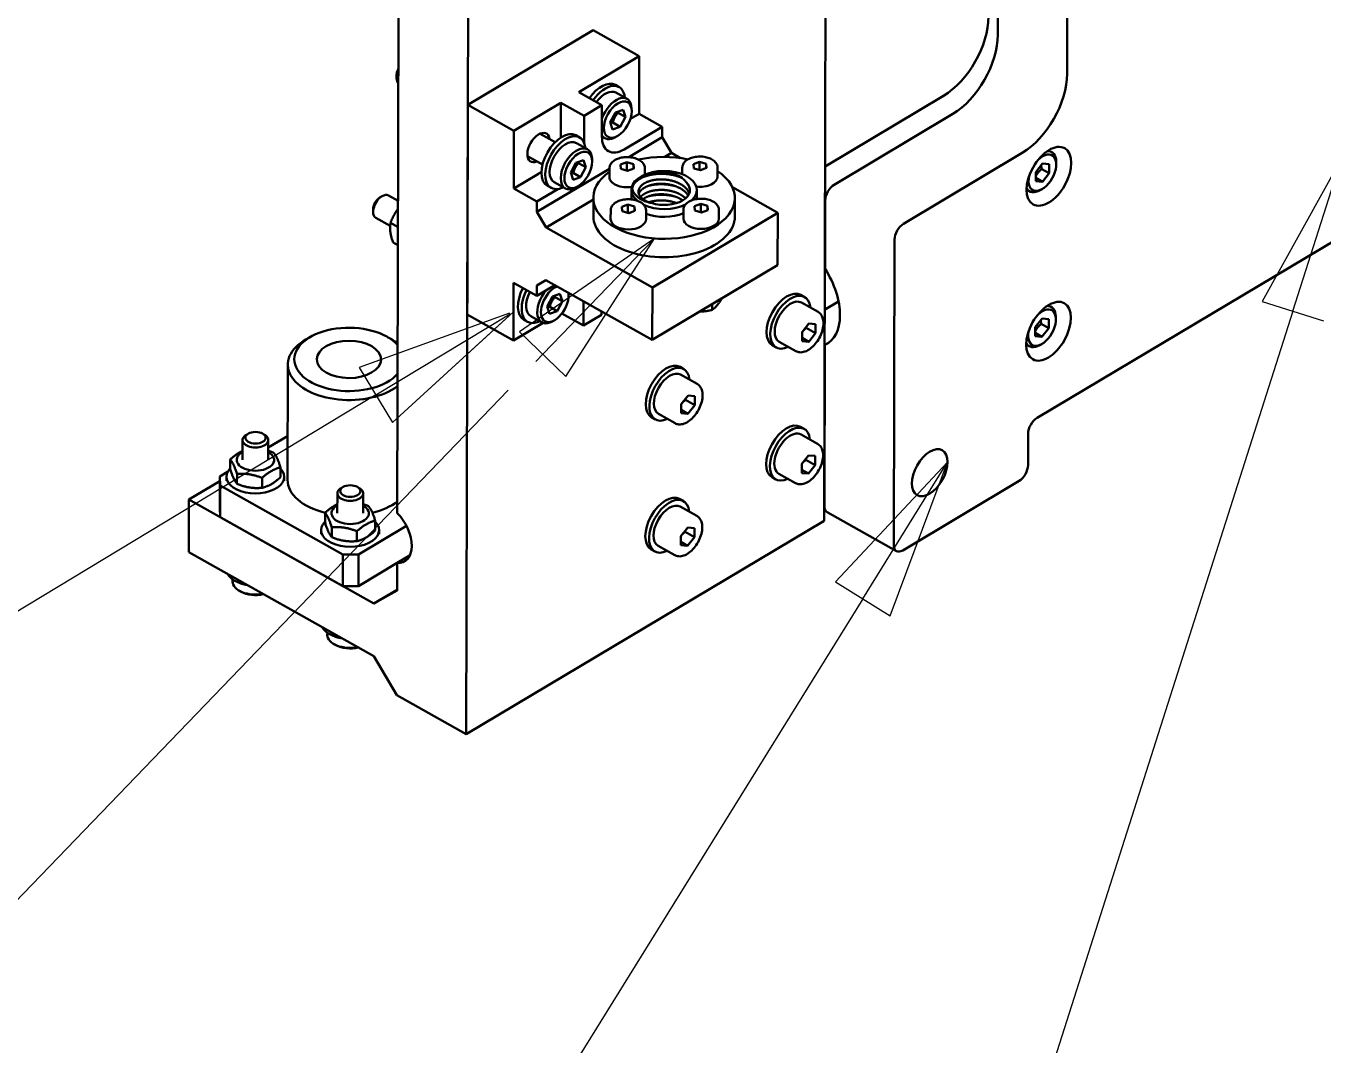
# Model space of a CAD drawing. Header units: millimetres. Extents: x -1901 to 2520, y -3919 to 1782.
# Drawn here: x 1758.4 to 1879.3, y 1203.1 to 1298.2 of the extents above; entities that cross this region are included whole.
import ezdxf

# ---------------------------------------------------------------- set-up
doc = ezdxf.new("R2010")
doc.units = ezdxf.units.MM
doc.header["$LTSCALE"] = 6
doc.layers.add('Symbol (ISO)', color=7, linetype='Continuous', lineweight=25)
doc.layers.add('Visible (ISO)', color=7, linetype='Continuous', lineweight=50)

# ---------------------------------------------------------------- blocks, each defined once
blk = doc.blocks.new('Balloon9')
at = {"layer": 'Symbol (ISO)'}
for p, q in [((313.517, 214.311), (312.28, 212.081)), ((312.757, 211.929), (313.517, 214.311)), ((312.757, 211.929), (298.064, 165.876)), ((312.28, 212.081), (313.233, 211.777))]:
    blk.add_line(p, q, dxfattribs=at)
blk.add_solid([(313.233, 211.777), (313.517, 214.311), (312.28, 212.081), (313.233, 211.777)], dxfattribs=at)
blk = doc.blocks.new('Balloon13')
at = {"layer": 'Symbol (ISO)'}
for p, q in [((300.577, 211.897), (298.242, 211.056)), ((298.501, 210.628), (300.587, 211.887)), ((298.759, 210.2), (300.596, 211.879)), ((298.242, 211.056), (298.759, 210.2)), ((298.501, 210.628), (277.383, 197.881))]:
    blk.add_line(p, q, dxfattribs=at)
at = {"layer": 'Symbol (ISO)', "flags": 128}
blk.add_lwpolyline([(298.759, 210.2), (300.641, 211.92)], dxfattribs=at)
at = {"layer": 'Symbol (ISO)'}
blk.add_solid([(298.759, 210.2), (300.641, 211.92), (298.242, 211.056), (298.759, 210.2)], dxfattribs=at)
blk = doc.blocks.new('Balloon14')
at = {"layer": 'Symbol (ISO)'}
for p, q in [((302.83, 213.059), (300.735, 211.606)), ((301.095, 211.259), (302.83, 213.059)), ((301.455, 210.912), (302.83, 213.059)), ((300.735, 211.606), (301.455, 210.912)), ((301.095, 211.259), (300.989, 211.149)), ((300.559, 210.702), (276.551, 185.791))]:
    blk.add_line(p, q, dxfattribs=at)
at = {"layer": 'Symbol (ISO)', "flags": 128}
blk.add_lwpolyline([(301.455, 210.912), (302.83, 213.059)], dxfattribs=at)
at = {"layer": 'Symbol (ISO)'}
blk.add_solid([(301.455, 210.912), (302.83, 213.059), (300.735, 211.606), (301.455, 210.912)], dxfattribs=at)
blk = doc.blocks.new('Balloon15')
at = {"layer": 'Symbol (ISO)'}
for p, q in [((307.389, 209.584), (305.646, 207.724)), ((306.071, 207.46), (307.389, 209.584)), ((306.495, 207.197), (307.389, 209.584)), ((305.646, 207.724), (306.495, 207.197)), ((306.071, 207.46), (287.606, 177.702))]:
    blk.add_line(p, q, dxfattribs=at)
at = {"layer": 'Symbol (ISO)', "flags": 128}
blk.add_lwpolyline([(306.495, 207.197), (307.389, 209.584)], dxfattribs=at)
at = {"layer": 'Symbol (ISO)'}
blk.add_solid([(306.495, 207.197), (307.389, 209.584), (305.646, 207.724), (306.495, 207.197)], dxfattribs=at)

msp = doc.modelspace()

# ---------------------------------------------------------------- linework, layer by layer
at = {"layer": 'Visible (ISO)'}
for p, q in [((1833.118, 1364.535), (1832.811, 1252.03)), ((1855.613, 1345.292), (1855.473, 1293.703)), ((1799.421, 1232.122), (1799.727, 1344.626)), ((1849.007, 1297.341), (1849.092, 1328.466)), ((1793.002, 1252.755), (1793.129, 1299.323)), ((1811.267, 1297.788), (1799.581, 1290.82)), ((1811.267, 1297.788), (1815.578, 1295.363)), ((1809.943, 1292.003), (1815.578, 1295.363)), ((1815.578, 1295.363), (1815.563, 1289.982)), ((1792.937, 1293.492), (1792.943, 1293.274)), ((1813.346, 1292.666), (1813.691, 1292.472)), ((1799.581, 1290.82), (1799.527, 1271.254)), ((1799.581, 1290.82), (1803.891, 1288.395)), ((1803.891, 1288.395), (1808.274, 1291.008)), ((1808.274, 1291.008), (1808.266, 1288.073)), ((1808.274, 1291.008), (1810.429, 1289.795)), ((1812.098, 1290.791), (1809.943, 1292.003)), ((1814.431, 1291.367), (1813.397, 1291.949)), ((1843.961, 1291.66), (1832.901, 1285.065)), ((1810.429, 1289.795), (1810.422, 1287.286)), ((1812.098, 1290.791), (1810.429, 1289.795)), ((1812.09, 1287.856), (1812.098, 1290.791)), ((1812.867, 1289.193), (1813.352, 1290.111)), ((1813.352, 1290.111), (1814.058, 1290.358)), ((1813.591, 1290.075), (1814.281, 1289.687)), ((1814.281, 1289.687), (1813.796, 1288.768)), ((1814.058, 1290.358), (1814.281, 1289.687)), ((1814.743, 1289.493), (1815.563, 1289.982)), ((1814.867, 1290.263), (1814.862, 1290.466)), ((1815.563, 1289.982), (1817.718, 1288.77)), ((1833.76, 1283.366), (1844.82, 1289.96)), ((1803.877, 1283.014), (1803.891, 1288.395)), ((1813.089, 1288.521), (1812.867, 1289.193)), ((1813.796, 1288.768), (1813.089, 1288.521)), ((1813.106, 1289.156), (1813.796, 1288.768)), ((1817.718, 1288.77), (1814.171, 1286.654)), ((1817.716, 1287.791), (1817.718, 1288.77)), ((1807.729, 1287.333), (1806.323, 1288.124)), ((1809.658, 1287.969), (1810.003, 1287.775)), ((1810.743, 1286.67), (1809.708, 1287.252)), ((1812.372, 1287.706), (1812.09, 1287.865)), ((1813.541, 1287.907), (1813.365, 1287.806)), ((1817.716, 1287.791), (1814.603, 1285.936)), ((1818.575, 1286.328), (1817.716, 1287.791)), ((1806.552, 1285.242), (1805.146, 1286.033)), ((1817.957, 1285.959), (1818.575, 1286.328)), ((1818.575, 1286.328), (1819.418, 1285.854)), ((1851.286, 1286.323), (1840.225, 1279.728)), ((1854.034, 1286.414), (1853.752, 1286.573)), ((1812.799, 1284.86), (1806.029, 1280.823)), ((1809.179, 1284.496), (1809.663, 1285.415)), ((1809.663, 1285.415), (1810.37, 1285.662)), ((1809.903, 1285.378), (1810.593, 1284.99)), ((1810.593, 1284.99), (1810.108, 1284.072)), ((1810.37, 1285.662), (1810.593, 1284.99)), ((1811.179, 1285.567), (1811.173, 1285.77)), ((1812.799, 1284.914), (1812.797, 1284.082)), ((1813.832, 1285.239), (1814.413, 1285.457)), ((1813.869, 1284.838), (1813.832, 1285.239)), ((1814.486, 1284.655), (1813.869, 1284.838)), ((1814.411, 1284.723), (1814.413, 1285.457)), ((1814.413, 1285.457), (1815.031, 1285.273)), ((1815.067, 1284.873), (1814.486, 1284.655)), ((1815.031, 1285.273), (1815.029, 1284.859)), ((1815.031, 1285.273), (1815.067, 1284.873)), ((1816.099, 1284.905), (1816.098, 1284.308)), ((1819.587, 1284.965), (1819.585, 1284.347)), ((1820.62, 1285.29), (1821.201, 1285.508)), ((1820.656, 1284.889), (1820.62, 1285.29)), ((1821.273, 1284.706), (1820.656, 1284.889)), ((1821.199, 1284.774), (1821.201, 1285.508)), ((1821.201, 1285.508), (1821.818, 1285.324)), ((1821.854, 1284.924), (1821.273, 1284.706)), ((1821.818, 1285.324), (1821.817, 1284.91)), ((1821.818, 1285.324), (1821.854, 1284.924)), ((1822.886, 1284.956), (1822.884, 1284.124)), ((1852.552, 1284.537), (1853.179, 1285.334)), ((1853.112, 1284.825), (1853.801, 1284.437)), ((1853.179, 1285.334), (1853.804, 1285.284)), ((1853.804, 1285.284), (1853.801, 1284.437)), ((1854.47, 1285.311), (1854.464, 1285.514)), ((1806.172, 1284.383), (1803.877, 1283.014)), ((1808.684, 1283.01), (1807.649, 1283.592)), ((1809.401, 1283.825), (1809.179, 1284.496)), ((1810.108, 1284.072), (1809.401, 1283.825)), ((1809.418, 1284.46), (1810.108, 1284.072)), ((1852.549, 1283.69), (1852.552, 1284.537)), ((1853.174, 1283.64), (1852.549, 1283.69)), ((1852.55, 1283.991), (1853.174, 1283.64)), ((1853.801, 1284.437), (1853.174, 1283.64)), ((1793.081, 1281.857), (1792.173, 1282.367)), ((1806.032, 1281.802), (1803.877, 1283.014)), ((1807.979, 1282.963), (1806.032, 1281.802)), ((1807.01, 1283.263), (1807.355, 1283.069)), ((1809.853, 1283.21), (1809.677, 1283.11)), ((1814.835, 1282.146), (1814.837, 1282.88)), ((1820.955, 1282.129), (1820.957, 1282.863)), ((1824.265, 1283.127), (1828.489, 1280.751)), ((1851.974, 1282.754), (1851.693, 1282.912)), ((1853.144, 1282.954), (1852.968, 1282.854)), ((1791.416, 1282.202), (1791.606, 1282.31)), ((1806.032, 1281.802), (1806.029, 1280.823)), ((1806.888, 1279.36), (1811.295, 1281.987)), ((1811.291, 1280.444), (1811.295, 1282.156)), ((1813.942, 1281.308), (1814.523, 1281.526)), ((1813.978, 1280.908), (1813.942, 1281.308)), ((1814.521, 1280.792), (1814.523, 1281.526)), ((1814.523, 1281.526), (1815.14, 1281.343)), ((1815.14, 1281.343), (1815.139, 1280.928)), ((1815.14, 1281.343), (1815.176, 1280.942)), ((1820.729, 1281.359), (1821.31, 1281.577)), ((1820.765, 1280.959), (1820.729, 1281.359)), ((1821.308, 1280.843), (1821.31, 1281.577)), ((1821.31, 1281.577), (1821.927, 1281.394)), ((1821.927, 1281.394), (1821.926, 1280.979)), ((1821.927, 1281.394), (1821.964, 1280.993)), ((1824.491, 1280.408), (1824.495, 1282.12)), ((1832.922, 1281.89), (1832.905, 1275.531)), ((1790.745, 1281.008), (1790.751, 1280.79)), ((1792.339, 1279.52), (1790.997, 1280.275)), ((1806.029, 1280.823), (1806.888, 1279.36)), ((1812.908, 1280.983), (1812.906, 1280.151)), ((1814.595, 1280.724), (1813.978, 1280.908)), ((1815.176, 1280.942), (1814.595, 1280.724)), ((1816.208, 1280.974), (1816.206, 1280.142)), ((1828.489, 1280.751), (1816.802, 1273.783)), ((1819.696, 1281.034), (1819.694, 1280.202)), ((1821.383, 1280.775), (1820.765, 1280.959)), ((1821.964, 1280.993), (1821.383, 1280.775)), ((1822.996, 1281.025), (1822.994, 1280.193)), ((1828.476, 1275.859), (1828.489, 1280.751)), ((1793.074, 1279.402), (1792.373, 1279.796)), ((1806.888, 1279.36), (1816.802, 1273.783)), ((1852.677, 1261.628), (1882.728, 1279.546)), ((1793.07, 1277.725), (1792.61, 1277.984)), ((1832.881, 1277.728), (1832.911, 1277.746)), ((1839.388, 1278.252), (1839.31, 1249.751)), ((1816.789, 1268.891), (1828.476, 1275.859)), ((1803.838, 1268.829), (1803.853, 1274.209)), ((1803.853, 1274.209), (1806.008, 1272.997)), ((1806.008, 1272.997), (1807.699, 1274.005)), ((1806.01, 1273.975), (1806.008, 1272.997)), ((1806.875, 1274.469), (1806.01, 1273.975)), ((1806.875, 1274.469), (1816.789, 1268.891)), ((1806.986, 1272.012), (1807.471, 1272.931)), ((1807.471, 1272.931), (1808.178, 1273.178)), ((1807.71, 1272.894), (1808.4, 1272.506)), ((1808.178, 1273.178), (1808.4, 1272.506)), ((1808.986, 1273.083), (1808.981, 1273.284)), ((1816.802, 1273.783), (1816.789, 1268.891)), ((1823.226, 1272.729), (1823.225, 1272.673)), ((1830.644, 1273.094), (1830.989, 1272.9)), ((1807.209, 1271.341), (1806.986, 1272.012)), ((1807.915, 1271.588), (1807.209, 1271.341)), ((1807.226, 1271.976), (1807.915, 1271.588)), ((1808.4, 1272.506), (1807.915, 1271.588)), ((1810.382, 1272.496), (1810.376, 1270.229)), ((1812.045, 1271.225), (1812.046, 1271.56)), ((1822.362, 1272.214), (1822.361, 1271.691)), ((1832.246, 1271.504), (1830.695, 1272.377)), ((1832.865, 1271.712), (1834.16, 1272.484)), ((1853.994, 1271.968), (1853.713, 1272.126)), ((1799.527, 1271.254), (1803.838, 1268.829)), ((1806.601, 1270.477), (1803.838, 1268.829)), ((1804.818, 1270.779), (1805.162, 1270.585)), ((1806.491, 1270.526), (1805.457, 1271.108)), ((1807.661, 1270.727), (1807.484, 1270.626)), ((1810.376, 1270.229), (1808.361, 1271.363)), ((1810.376, 1270.229), (1812.045, 1271.225)), ((1830.764, 1269.627), (1831.391, 1270.424)), ((1831.391, 1270.424), (1832.016, 1270.374)), ((1832.016, 1270.374), (1832.014, 1269.526)), ((1852.512, 1270.091), (1853.139, 1270.888)), ((1853.072, 1270.378), (1853.762, 1269.99)), ((1853.139, 1270.888), (1853.764, 1270.837)), ((1853.764, 1270.837), (1853.762, 1269.99)), ((1854.43, 1270.864), (1854.425, 1271.067)), ((1784.915, 1269.184), (1784.492, 1268.943)), ((1792.094, 1269.165), (1792.516, 1268.921)), ((1830.762, 1268.78), (1830.764, 1269.627)), ((1830.763, 1269.081), (1831.387, 1268.73)), ((1831.152, 1270.011), (1832.014, 1269.526)), ((1832.014, 1269.526), (1831.387, 1268.73)), ((1852.51, 1269.243), (1852.512, 1270.091)), ((1853.135, 1269.193), (1852.51, 1269.243)), ((1852.511, 1269.544), (1853.135, 1269.193)), ((1853.762, 1269.99), (1853.135, 1269.193)), ((1827.996, 1268.388), (1828.341, 1268.194)), ((1830.187, 1267.844), (1828.635, 1268.716)), ((1831.387, 1268.73), (1830.762, 1268.78)), ((1832.885, 1268.421), (1832.844, 1253.388)), ((1832.885, 1268.207), (1832.855, 1268.19)), ((1832.885, 1268.421), (1833.28, 1268.656)), ((1851.935, 1268.307), (1851.654, 1268.465)), ((1853.105, 1268.508), (1852.928, 1268.407)), ((1782.768, 1255.842), (1782.797, 1266.603)), ((1819.375, 1266.375), (1819.72, 1266.181)), ((1820.977, 1264.785), (1819.425, 1265.658)), ((1819.495, 1262.908), (1820.122, 1263.705)), ((1819.883, 1263.292), (1820.745, 1262.807)), ((1820.122, 1263.705), (1820.747, 1263.654)), ((1820.747, 1263.654), (1820.745, 1262.807)), ((1818.918, 1261.124), (1817.366, 1261.997)), ((1819.493, 1262.061), (1819.495, 1262.908)), ((1819.493, 1262.361), (1820.118, 1262.01)), ((1820.118, 1262.01), (1819.493, 1262.061)), ((1820.745, 1262.807), (1820.118, 1262.01)), ((1816.727, 1261.668), (1817.072, 1261.474)), ((1830.61, 1260.792), (1830.955, 1260.598)), ((1778.574, 1257.706), (1778.579, 1259.565)), ((1779.118, 1260.161), (1778.936, 1260.058)), ((1780.444, 1260.158), (1780.625, 1260.053)), ((1780.974, 1257.7), (1780.979, 1259.559)), ((1780.978, 1258.852), (1782.779, 1259.927)), ((1832.213, 1259.202), (1830.661, 1260.075)), ((1851.831, 1257.217), (1851.839, 1260.152)), ((1777.431, 1257.748), (1777.429, 1256.828)), ((1782.116, 1257.013), (1782.113, 1256.093)), ((1830.728, 1256.478), (1830.731, 1257.325)), ((1830.731, 1257.325), (1831.358, 1258.122)), ((1831.118, 1257.709), (1831.981, 1257.224)), ((1831.981, 1257.224), (1831.353, 1256.427)), ((1831.358, 1258.122), (1831.983, 1258.072)), ((1831.983, 1258.072), (1831.981, 1257.224)), ((1773.579, 1254.008), (1776.457, 1255.724)), ((1776.458, 1256.158), (1776.45, 1253.223)), ((1776.458, 1256.158), (1777.183, 1256.59)), ((1776.481, 1255.315), (1776.458, 1256.158)), ((1777.069, 1255.768), (1777.07, 1256.145)), ((1778.059, 1256.391), (1778.056, 1255.47)), ((1780.401, 1256.023), (1780.399, 1255.103)), ((1782.469, 1255.754), (1782.47, 1256.13)), ((1827.963, 1256.085), (1828.308, 1255.891)), ((1830.154, 1255.541), (1828.602, 1256.414)), ((1831.353, 1256.427), (1830.728, 1256.478)), ((1830.729, 1256.779), (1831.353, 1256.427)), ((1840.142, 1249.27), (1850.994, 1255.741)), ((1776.481, 1255.315), (1776.473, 1252.38)), ((1787.933, 1248.872), (1776.481, 1255.315)), ((1787.413, 1252.734), (1787.418, 1254.593)), ((1787.957, 1255.189), (1787.775, 1255.085)), ((1789.283, 1255.185), (1789.464, 1255.081)), ((1789.813, 1252.727), (1789.818, 1254.586)), ((1773.565, 1249.117), (1773.579, 1254.008)), ((1790.82, 1244.309), (1773.579, 1254.008)), ((1819.341, 1254.073), (1819.686, 1253.879)), ((1820.944, 1252.483), (1819.392, 1253.356)), ((1832.815, 1253.393), (1832.845, 1253.411)), ((1776.45, 1253.223), (1776.473, 1252.38)), ((1787.925, 1245.937), (1776.473, 1252.38)), ((1786.27, 1252.776), (1786.268, 1251.855)), ((1833.091, 1252.84), (1839.556, 1249.203)), ((1785.908, 1250.796), (1785.909, 1251.173)), ((1786.898, 1251.418), (1786.895, 1250.498)), ((1789.24, 1251.051), (1789.238, 1250.13)), ((1793.856, 1251.546), (1789.389, 1248.883)), ((1790.955, 1252.041), (1790.952, 1251.12)), ((1791.308, 1250.781), (1791.309, 1251.158)), ((1832.811, 1252.03), (1799.421, 1232.122)), ((1819.461, 1250.606), (1820.089, 1251.403)), ((1819.849, 1250.99), (1820.711, 1250.505)), ((1820.089, 1251.403), (1820.714, 1251.352)), ((1820.714, 1251.352), (1820.711, 1250.505)), ((1818.884, 1248.822), (1817.333, 1249.695)), ((1819.459, 1249.759), (1819.461, 1250.606)), ((1820.084, 1249.708), (1819.459, 1249.759)), ((1819.46, 1250.059), (1820.084, 1249.708)), ((1820.711, 1250.505), (1820.084, 1249.708)), ((1790.807, 1239.417), (1773.565, 1249.117)), ((1787.933, 1248.872), (1787.925, 1245.937)), ((1789.389, 1248.883), (1787.933, 1248.872)), ((1789.389, 1248.883), (1789.381, 1245.948)), ((1792.989, 1248.112), (1794.195, 1248.831)), ((1816.694, 1249.366), (1817.038, 1249.172)), ((1792.989, 1248.099), (1789.381, 1245.948)), ((1792.982, 1245.542), (1792.989, 1248.112)), ((1777.644, 1246.375), (1777.644, 1246.566)), ((1778.432, 1245.412), (1778.263, 1245.509)), ((1787.925, 1245.937), (1789.381, 1245.948)), ((1792.982, 1245.598), (1790.82, 1244.309)), ((1790.82, 1244.309), (1792.982, 1245.542)), ((1786.482, 1241.402), (1786.483, 1241.594)), ((1787.271, 1240.439), (1787.102, 1240.537)), ((1792.955, 1235.759), (1790.807, 1239.417)), ((1799.421, 1232.122), (1792.955, 1235.759))]:
    msp.add_line(p, q, dxfattribs=at)
for centre, major_axis, ratio, start_param, end_param in [((1843.975, 1296.551), (2.942, 5.229), 0.5661916, 3.9205862, 5.4913825), ((1844.833, 1294.852), (-2.942, -5.229), 0.5661916, 0.7789936, 2.3497899), ((1793.778, 1293.805), (-0.588, -1.046), 0.5661916, 4.8426503, 6.1401148), ((1793.592, 1293.909), (-0.462, -0.821), 0.5661916, 4.7410559, 5.5259738), ((1851.299, 1291.215), (2.942, 5.229), 0.5661916, 3.9205862, 5.4913825), ((1812.022, 1290.313), (1.324, 2.353), 0.5661916, 0, 1.4017911), ((1812.367, 1290.119), (1.324, 2.353), 0.5661916, 5.6035115, 7.6849764), ((1812.367, 1290.119), (1.03, 1.83), 0.5661916, 0, 1.3528147), ((1813.401, 1289.537), (1.03, 1.83), 0.5661916, 5.5259738, 8.1723507), ((1806.179, 1286.829), (-0.735, -1.307), 0.5661916, 2.4980915, 6.9266864), ((1808.334, 1285.616), (-1.324, -2.353), 0.5661916, 3.1415927, 6.2831853), ((1808.679, 1285.422), (-1.324, -2.353), 0.5661916, 2.4619188, 6.9628591), ((1808.679, 1285.422), (-1.03, -1.83), 0.5661916, 3.1415927, 6.2831853), ((1806.179, 1286.829), (-1.471, -2.615), 0.5661916, 2.2256027, 2.3497899), ((1814.177, 1289.1), (-1.471, -2.615), 0.5661916, 5.4913825, 7.0621789), ((1813.401, 1289.537), (-1.03, -1.83), 0.5661916, 5.952007, 7.0403968), ((1812.367, 1290.119), (-1.324, -2.353), 0.5661916, 0.6348624, 0.6796738), ((1809.713, 1284.84), (-1.03, -1.83), 0.5661916, 2.3843811, 7.0403968), ((1817.895, 1282.138), (-6.6, 0.018), 0.5791047, 4.3691365, 5.0844032), ((1853.176, 1284.487), (-0.912, -1.621), 0.5661916, 5.1876702, 10.5202931), ((1853.004, 1284.584), (1.03, 1.83), 0.5661916, 5.5259738, 6.6096758), ((1817.897, 1282.871), (3.06, -0.008), 0.5791047, 5.7142725, 10.0236788), ((1806.179, 1286.829), (-1.471, -2.615), 0.5661916, 0.7789936, 0.9159899), ((1817.895, 1282.138), (-6.6, 0.018), 0.5791047, 5.5963695, 10.1397839), ((1814.447, 1284.078), (-1.65, 0.004), 0.5791047, 0, 1.8347394), ((1817.897, 1282.871), (-3, 0.008), 0.5791047, 4.8400855, 6.1908417), ((1817.897, 1282.871), (2.4, -0.007), 0.5791047, 4.2017949, 6.8291323), ((1821.234, 1284.129), (1.65, -0.004), 0.5791047, 4.5128777, 6.2831853), ((1791.585, 1281.321), (-0.588, -1.046), 0.5661916, 3.1415927, 6.2831853), ((1833.757, 1282.387), (-0.588, -1.046), 0.5661916, 3.9205862, 5.4913825), ((1853.004, 1284.584), (-1.03, -1.83), 0.5661916, 5.9566948, 7.0403968), ((1791.4, 1281.425), (-0.462, -0.821), 0.5661916, 3.8988042, 5.5259738), ((1817.895, 1282.138), (-3.06, 0.008), 0.5791047, 0, 0.0859872), ((1817.897, 1282.871), (3.06, -0.008), 0.5791047, 4.0456396, 5.4222289), ((1817.895, 1282.138), (3.06, -0.008), 0.5791047, 6.2282623, 6.2831853), ((1817.891, 1280.426), (-6.6, 0.018), 0.5791047, 0, 3.1415927), ((1814.556, 1280.147), (1.65, -0.004), 0.5791047, 3.1415927, 6.2831853), ((1817.895, 1282.138), (3.06, -0.008), 0.5791047, 4.129794, 5.3427094), ((1821.344, 1280.198), (1.65, -0.004), 0.5791047, 3.1415927, 6.2831853), ((1840.222, 1278.75), (0.588, 1.046), 0.5661916, 0.7789936, 2.3497899), ((1830.093, 1273.552), (2.996, -5.025), 0.5865704, 6.2162404, 7.8983777), ((1807.693, 1272.259), (-0.912, -1.621), 0.5661916, 3.7518289, 8.8145417), ((1806.141, 1273.132), (-1.324, -2.353), 0.5661916, 4.7804403, 6.2831853), ((1806.486, 1272.938), (-1.324, -2.353), 0.5661916, 4.7804403, 6.9628591), ((1806.486, 1272.938), (-1.03, -1.83), 0.5661916, 4.7999278, 6.2831853), ((1807.521, 1272.356), (-1.03, -1.83), 0.5661916, 4.3657121, 7.0403968), ((1829.32, 1270.741), (-1.324, -2.353), 0.5661916, 3.1415927, 6.2831853), ((1829.665, 1270.547), (-1.324, -2.353), 0.5661916, 2.4619188, 6.9628591), ((1829.665, 1270.547), (-1.03, -1.83), 0.5661916, 3.1415927, 6.2831853), ((1853.137, 1270.04), (-0.912, -1.621), 0.5661916, 5.1876702, 10.5202931), ((1852.965, 1270.137), (1.03, 1.83), 0.5661916, 5.5259738, 6.6096758), ((1788.499, 1267.077), (-5.1, 0.014), 0.5791047, 3.6137773, 8.9525934), ((1788.497, 1266.588), (-5.7, 0.016), 0.5791047, 5.4932082, 8.776015), ((1788.497, 1266.588), (5.7, -0.016), 0.5791047, 0.6487629, 0.7899771), ((1852.965, 1270.137), (-1.03, -1.83), 0.5661916, 5.9566948, 7.0403968), ((1818.051, 1264.021), (-1.324, -2.353), 0.5661916, 3.1415927, 6.2831853), ((1818.396, 1263.828), (-1.324, -2.353), 0.5661916, 2.4619188, 6.9628591), ((1818.396, 1263.828), (-1.03, -1.83), 0.5661916, 3.1415927, 6.2831853), ((1829.287, 1258.439), (-1.324, -2.353), 0.5661916, 3.1415927, 6.2831853), ((1829.631, 1258.245), (-1.324, -2.353), 0.5661916, 2.4619188, 6.9628591), ((1852.674, 1260.649), (-0.588, -1.046), 0.5661916, 3.9205862, 5.4913825), ((1779.779, 1259.562), (-1.2, 0.003), 0.5791047, 5.4932082, 10.2147551), ((1829.631, 1258.245), (-1.03, -1.83), 0.5661916, 3.1415926, 6.2831853), ((1779.774, 1257.703), (-1.74, 0.005), 0.5791047, 5.4734017, 10.2345615), ((1850.997, 1256.719), (-0.588, -1.046), 0.5661916, 0.7789936, 2.3497899), ((1779.77, 1256.138), (2.7, -0.007), 0.5791047, 2.6217054, 6.8030725), ((1788.468, 1255.826), (-5.7, 0.016), 0.5791047, 0, 1.1779674), ((1788.618, 1254.589), (-1.2, 0.003), 0.5791047, 5.4932082, 10.2147551), ((1788.613, 1252.731), (-1.74, 0.005), 0.5791047, 5.4734017, 10.2345615), ((1788.468, 1255.826), (5.7, -0.016), 0.5791047, 5.11296, 5.6344224), ((1818.017, 1251.719), (-1.324, -2.353), 0.5661916, 3.1415927, 6.2831853), ((1818.362, 1251.525), (-1.324, -2.353), 0.5661916, 2.4619188, 6.9628591), ((1818.362, 1251.525), (-1.03, -1.83), 0.5661916, 3.1415927, 6.2831853), ((1833.679, 1253.886), (-0.588, -1.046), 0.5661916, 5.4913825, 6.2831853), ((1792.133, 1250.918), (1.582, -2.654), 0.5865704, 5.8853526, 8.2292655), ((1788.609, 1251.165), (2.7, -0.007), 0.5791047, 2.6217054, 6.8030725), ((1840.145, 1250.249), (-0.588, -1.046), 0.5661916, 5.4913825, 7.0621789), ((1779.747, 1247.543), (-2.7, 0.007), 0.5791047, 0.2973186, 1.3088306), ((1779.744, 1246.369), (-2.1, 0.006), 0.5791047, 0, 1.9291574), ((1779.743, 1246.174), (-1.86, 0.005), 0.5791047, 0.7899771, 2.0109429), ((1788.586, 1242.571), (-2.7, 0.007), 0.5791047, 0.2973186, 1.3088306), ((1788.582, 1241.397), (-2.1, 0.006), 0.5791047, 0, 1.9291574), ((1788.582, 1241.201), (-1.86, 0.005), 0.5791047, 0.7899771, 2.0109429)]:
    msp.add_ellipse(centre, major_axis=major_axis, ratio=ratio, start_param=start_param, end_param=end_param, dxfattribs=at)
for centre, major_axis, ratio in [((1813.574, 1289.44), (0.912, 1.621), 0.5661916), ((1853.78, 1284.148), (-1.471, -2.615), 0.5661916), ((1809.886, 1284.743), (0.912, 1.621), 0.5661916), ((1853.741, 1269.701), (-1.471, -2.615), 0.5661916), ((1788.499, 1267.077), (3, -0.008), 0.5791047), ((1779.78, 1259.772), (0.942, -0.003), 0.5791047), ((1842.662, 1256.511), (-1.177, -2.092), 0.5661916), ((1788.619, 1254.799), (0.942, -0.003), 0.5791047)]:
    msp.add_ellipse(centre, major_axis=major_axis, ratio=ratio, dxfattribs=at)
for points, weights in [([(1813.106, 1289.156), (1813.241, 1289.676), (1813.591, 1290.075)], [1, 1.15470053838, 1]), ([(1813.591, 1290.075), (1813.562, 1290.128), (1813.537, 1290.176)], [1, 1.01825909794, 1.032208002]), ([(1812.891, 1289.119), (1812.988, 1289.14), (1813.106, 1289.156)], [1.05498116847, 1.03575392365, 1]), ([(1809.418, 1284.46), (1809.553, 1284.98), (1809.903, 1285.378)], [1, 1.15470053838, 1]), ([(1809.903, 1285.378), (1809.874, 1285.431), (1809.849, 1285.48)], [1, 1.01825909794, 1.032208002]), ([(1821.199, 1284.774), (1821.174, 1284.758), (1821.15, 1284.743)], [1, 1.01161518575, 1.02148619476]), ([(1821.305, 1284.718), (1821.254, 1284.743), (1821.199, 1284.774)], [1.04139031054, 1.02461022291, 1]), ([(1852.551, 1284.164), (1852.742, 1284.528), (1853.112, 1284.825)], [1.03678495851, 1.13336578222, 1]), ([(1853.112, 1284.825), (1853.068, 1285.024), (1853.058, 1285.181)], [1, 1.05817443752, 1.072596407]), ([(1809.203, 1284.423), (1809.3, 1284.443), (1809.418, 1284.46)], [1.05498116847, 1.03575392365, 1]), ([(1814.411, 1284.723), (1814.386, 1284.707), (1814.362, 1284.692)], [1, 1.01161518575, 1.02148619476]), ([(1814.518, 1284.667), (1814.467, 1284.692), (1814.411, 1284.723)], [1.04139031054, 1.02461022291, 1]), ([(1817.565, 1281.495), (1817.759, 1281.498), (1817.954, 1281.482)], [0.994417384538, 0.983278599691, 0.978708277848]), ([(1793.079, 1281.127), (1792.649, 1280.563), (1792.373, 1279.796)], [1.07171796723, 1.09822274084, 1]), ([(1814.521, 1280.792), (1814.496, 1280.776), (1814.472, 1280.761)], [1, 1.01161518575, 1.02148619476]), ([(1814.627, 1280.736), (1814.576, 1280.761), (1814.521, 1280.792)], [1.04139031054, 1.02461022291, 1]), ([(1821.308, 1280.843), (1821.283, 1280.827), (1821.259, 1280.812)], [1, 1.01161518575, 1.02148619476]), ([(1821.414, 1280.787), (1821.363, 1280.812), (1821.308, 1280.843)], [1.04139031054, 1.02461022291, 1]), ([(1792.373, 1279.796), (1792.24, 1279.031), (1792.61, 1277.984)], [1, 1.15470053838, 1]), ([(1807.226, 1271.976), (1807.36, 1272.496), (1807.71, 1272.894)], [1, 1.15470053838, 1]), ([(1807.71, 1272.894), (1807.681, 1272.947), (1807.656, 1272.996)], [1, 1.01825909794, 1.032208002]), ([(1822.361, 1271.691), (1822.792, 1271.958), (1823.225, 1272.673)], [1, 1.15470053838, 1]), ([(1807.011, 1271.939), (1807.107, 1271.96), (1807.226, 1271.976)], [1.05498116847, 1.03575392365, 1]), ([(1821.237, 1271.543), (1821.76, 1271.533), (1822.361, 1271.691)], [1.07442298936, 1.09239772356, 1]), ([(1852.511, 1269.717), (1852.702, 1270.081), (1853.072, 1270.378)], [1.03678495816, 1.13336578247, 1]), ([(1853.072, 1270.378), (1853.029, 1270.577), (1853.019, 1270.734)], [1, 1.05817443769, 1.07259640708]), ([(1830.764, 1269.624), (1830.914, 1269.821), (1831.152, 1270.011)], [1.07709895049, 1.08175930185, 1]), ([(1831.152, 1270.011), (1831.142, 1270.056), (1831.134, 1270.097)], [1, 1.0123818065, 1.02278160139]), ([(1819.495, 1262.905), (1819.645, 1263.102), (1819.883, 1263.292)], [1.07709895049, 1.08175930185, 1]), ([(1819.883, 1263.292), (1819.873, 1263.336), (1819.865, 1263.378)], [1, 1.0123818065, 1.02278160139]), ([(1777.431, 1257.748), (1778.04, 1258.302), (1778.577, 1258.544)], [1, 1.10506760193, 1.06741817015]), ([(1780.977, 1258.553), (1781.22, 1258.478), (1781.488, 1258.371)], [1.05029218125, 1.0316014945, 1]), ([(1781.488, 1258.371), (1781.803, 1257.977), (1782.116, 1257.013)], [1, 1.15470053838, 1]), ([(1778.059, 1256.391), (1777.746, 1257.355), (1777.431, 1257.748)], [1, 1.15470053838, 1]), ([(1782.116, 1257.013), (1781.259, 1256.803), (1780.401, 1256.023)], [1, 1.15470053838, 1]), ([(1830.731, 1257.322), (1830.881, 1257.519), (1831.118, 1257.709)], [1.07709895049, 1.08175930185, 1]), ([(1831.118, 1257.709), (1831.109, 1257.754), (1831.101, 1257.795)], [1, 1.0123818065, 1.02278160139]), ([(1777.429, 1256.828), (1777.742, 1255.864), (1778.056, 1255.47)], [1, 1.15470053838, 1]), ([(1780.401, 1256.023), (1779.231, 1256.492), (1778.059, 1256.391)], [1, 1.15470053838, 1]), ([(1780.399, 1255.103), (1781.255, 1255.312), (1782.113, 1256.093)], [1, 1.15470053838, 1]), ([(1778.056, 1255.47), (1779.227, 1255.001), (1780.399, 1255.103)], [1, 1.15470053838, 1]), ([(1786.27, 1252.776), (1786.879, 1253.33), (1787.416, 1253.571)], [1, 1.10506760193, 1.06741817015]), ([(1789.816, 1253.58), (1790.059, 1253.505), (1790.327, 1253.398)], [1.05029218125, 1.0316014945, 1]), ([(1790.327, 1253.398), (1790.642, 1253.005), (1790.955, 1252.041)], [1, 1.15470053838, 1]), ([(1786.898, 1251.418), (1786.585, 1252.382), (1786.27, 1252.776)], [1, 1.15470053838, 1]), ([(1786.268, 1251.855), (1786.581, 1250.891), (1786.895, 1250.498)], [1, 1.15470053838, 1]), ([(1789.24, 1251.051), (1788.07, 1251.52), (1786.898, 1251.418)], [1, 1.15470053838, 1]), ([(1789.238, 1250.13), (1790.094, 1250.34), (1790.952, 1251.12)], [1, 1.15470053838, 1]), ([(1790.955, 1252.041), (1790.098, 1251.831), (1789.24, 1251.051)], [1, 1.15470053838, 1]), ([(1819.461, 1250.603), (1819.612, 1250.8), (1819.849, 1250.99)], [1.07709895049, 1.08175930185, 1]), ([(1819.849, 1250.99), (1819.839, 1251.034), (1819.831, 1251.076)], [1, 1.0123818065, 1.02278160139]), ([(1786.895, 1250.498), (1788.066, 1250.029), (1789.238, 1250.13)], [1, 1.15470053838, 1])]:
    msp.add_rational_spline(points, weights, degree=2, dxfattribs=at)
for points, knots in [([(1819.587, 1284.965), (1819.587, 1285.068), (1819.611, 1285.17), (1819.705, 1285.368), (1819.777, 1285.462), (1819.968, 1285.639), (1820.091, 1285.718), (1820.372, 1285.851), (1820.532, 1285.903), (1820.868, 1285.973), (1821.044, 1285.991), (1821.396, 1285.992), (1821.572, 1285.976), (1821.907, 1285.91), (1822.068, 1285.86), (1822.357, 1285.73), (1822.486, 1285.648), (1822.696, 1285.459), (1822.778, 1285.352), (1822.867, 1285.145), (1822.887, 1285.05), (1822.886, 1284.956)], [5.2900353, 5.2900353, 5.2900353, 5.2900353, 5.5562343, 5.5562343, 5.8460526, 5.8460526, 6.1740152, 6.1740152, 6.51262, 6.51262, 6.8487252, 6.8487252, 7.1832796, 7.1832796, 7.5191759, 7.5191759, 7.8577333, 7.8577333, 8.1871306, 8.1871306, 8.4316279, 8.4316279, 8.4316279, 8.4316279]), ([(1812.799, 1284.914), (1812.799, 1285.017), (1812.824, 1285.119), (1812.918, 1285.317), (1812.99, 1285.411), (1813.181, 1285.588), (1813.304, 1285.667), (1813.585, 1285.8), (1813.745, 1285.852), (1814.081, 1285.922), (1814.257, 1285.94), (1814.608, 1285.941), (1814.784, 1285.925), (1815.12, 1285.859), (1815.28, 1285.809), (1815.57, 1285.679), (1815.699, 1285.597), (1815.909, 1285.409), (1815.991, 1285.301), (1816.079, 1285.094), (1816.099, 1284.999), (1816.099, 1284.905)], [5.2900353, 5.2900353, 5.2900353, 5.2900353, 5.5562343, 5.5562343, 5.8460526, 5.8460526, 6.1740152, 6.1740152, 6.51262, 6.51262, 6.8487252, 6.8487252, 7.1832796, 7.1832796, 7.5191759, 7.5191759, 7.8577333, 7.8577333, 8.1871306, 8.1871306, 8.4316279, 8.4316279, 8.4316279, 8.4316279]), ([(1817.52, 1284.596), (1817.79, 1284.589), (1818.058, 1284.559), (1818.558, 1284.459), (1818.79, 1284.391), (1819.119, 1284.259), (1819.227, 1284.208), (1819.471, 1284.071), (1819.597, 1283.982), (1819.805, 1283.791), (1819.888, 1283.692), (1819.95, 1283.587)], [-0.53104911, -0.53104911, -0.53104911, -0.53104911, -0.39497558, -0.39497558, -0.26516254, -0.26516254, -0.19416249, -0.19416249, -0.0952063, -0.0952063, -0.000001, -0.000001, -0.000001, -0.000001]), ([(1816.721, 1281.662), (1816.539, 1281.695), (1816.365, 1281.74), (1816.031, 1281.855), (1815.873, 1281.925), (1815.629, 1282.062), (1815.538, 1282.123), (1815.301, 1282.31), (1815.177, 1282.442), (1814.989, 1282.729), (1814.931, 1282.883), (1814.91, 1283.04)], [-0.52844617, -0.52844617, -0.52844617, -0.52844617, -0.43375065, -0.43375065, -0.33533246, -0.33533246, -0.26473652, -0.26473652, -0.13548333, -0.13548333, 0, 0, 0, 0]), ([(1812.908, 1280.983), (1812.909, 1281.086), (1812.933, 1281.189), (1813.027, 1281.386), (1813.099, 1281.48), (1813.29, 1281.657), (1813.413, 1281.737), (1813.694, 1281.869), (1813.854, 1281.921), (1814.19, 1281.991), (1814.366, 1282.009), (1814.718, 1282.01), (1814.894, 1281.994), (1815.229, 1281.928), (1815.389, 1281.878), (1815.679, 1281.748), (1815.808, 1281.667), (1816.018, 1281.478), (1816.1, 1281.37), (1816.189, 1281.163), (1816.209, 1281.069), (1816.208, 1280.974)], [5.2900353, 5.2900353, 5.2900353, 5.2900353, 5.5562343, 5.5562343, 5.8460526, 5.8460526, 6.1740152, 6.1740152, 6.51262, 6.51262, 6.8487252, 6.8487252, 7.1832796, 7.1832796, 7.5191759, 7.5191759, 7.8577333, 7.8577333, 8.1871306, 8.1871306, 8.4316279, 8.4316279, 8.4316279, 8.4316279]), ([(1819.696, 1281.034), (1819.696, 1281.137), (1819.721, 1281.24), (1819.814, 1281.437), (1819.887, 1281.531), (1820.077, 1281.708), (1820.2, 1281.788), (1820.482, 1281.92), (1820.641, 1281.972), (1820.977, 1282.042), (1821.153, 1282.06), (1821.505, 1282.061), (1821.681, 1282.045), (1822.017, 1281.979), (1822.177, 1281.929), (1822.466, 1281.799), (1822.596, 1281.718), (1822.805, 1281.529), (1822.887, 1281.421), (1822.976, 1281.214), (1822.996, 1281.12), (1822.996, 1281.025)], [5.2900353, 5.2900353, 5.2900353, 5.2900353, 5.5562343, 5.5562343, 5.8460526, 5.8460526, 6.1740152, 6.1740152, 6.51262, 6.51262, 6.8487252, 6.8487252, 7.1832796, 7.1832796, 7.5191759, 7.5191759, 7.8577333, 7.8577333, 8.1871306, 8.1871306, 8.4316279, 8.4316279, 8.4316279, 8.4316279]), ([(1832.246, 1271.504), (1832.358, 1271.441), (1832.455, 1271.352), (1832.613, 1271.129), (1832.671, 1270.993), (1832.747, 1270.675), (1832.759, 1270.49), (1832.731, 1270.097), (1832.689, 1269.888), (1832.557, 1269.472), (1832.468, 1269.266), (1832.252, 1268.874), (1832.126, 1268.688), (1831.847, 1268.354), (1831.694, 1268.206), (1831.372, 1267.963), (1831.202, 1267.867), (1830.864, 1267.747), (1830.694, 1267.721), (1830.409, 1267.749), (1830.292, 1267.785), (1830.187, 1267.844)], [2.3498148, 2.3498148, 2.3498148, 2.3498148, 2.6109595, 2.6109595, 2.8975301, 2.8975301, 3.2263495, 3.2263495, 3.5666866, 3.5666866, 3.9038557, 3.9038557, 4.2391942, 4.2391942, 4.57603, 4.57603, 4.9162135, 4.9162135, 5.2474445, 5.2474445, 5.4914074, 5.4914074, 5.4914074, 5.4914074]), ([(1820.977, 1264.785), (1821.089, 1264.722), (1821.186, 1264.633), (1821.344, 1264.41), (1821.402, 1264.273), (1821.478, 1263.956), (1821.49, 1263.771), (1821.461, 1263.378), (1821.419, 1263.169), (1821.288, 1262.753), (1821.199, 1262.546), (1820.983, 1262.154), (1820.857, 1261.969), (1820.577, 1261.635), (1820.424, 1261.487), (1820.102, 1261.243), (1819.933, 1261.148), (1819.595, 1261.028), (1819.425, 1261.002), (1819.14, 1261.03), (1819.023, 1261.065), (1818.918, 1261.124)], [2.3498148, 2.3498148, 2.3498148, 2.3498148, 2.6109595, 2.6109595, 2.8975301, 2.8975301, 3.2263495, 3.2263495, 3.5666866, 3.5666866, 3.9038557, 3.9038557, 4.2391942, 4.2391942, 4.57603, 4.57603, 4.9162135, 4.9162135, 5.2474445, 5.2474445, 5.4914074, 5.4914074, 5.4914074, 5.4914074]), ([(1832.213, 1259.202), (1832.325, 1259.139), (1832.421, 1259.05), (1832.58, 1258.827), (1832.638, 1258.691), (1832.714, 1258.373), (1832.725, 1258.188), (1832.697, 1257.795), (1832.655, 1257.586), (1832.524, 1257.17), (1832.435, 1256.963), (1832.219, 1256.571), (1832.093, 1256.386), (1831.813, 1256.052), (1831.66, 1255.904), (1831.338, 1255.66), (1831.169, 1255.565), (1830.83, 1255.445), (1830.66, 1255.419), (1830.375, 1255.447), (1830.258, 1255.483), (1830.154, 1255.541)], [2.3498148, 2.3498148, 2.3498148, 2.3498148, 2.6109595, 2.6109595, 2.8975301, 2.8975301, 3.2263495, 3.2263495, 3.5666866, 3.5666866, 3.9038557, 3.9038557, 4.2391942, 4.2391942, 4.57603, 4.57603, 4.9162135, 4.9162135, 5.2474445, 5.2474445, 5.4914074, 5.4914074, 5.4914074, 5.4914074]), ([(1820.944, 1252.483), (1821.056, 1252.42), (1821.152, 1252.33), (1821.31, 1252.108), (1821.368, 1251.971), (1821.445, 1251.654), (1821.456, 1251.469), (1821.428, 1251.075), (1821.386, 1250.866), (1821.254, 1250.451), (1821.165, 1250.244), (1820.95, 1249.852), (1820.823, 1249.667), (1820.544, 1249.333), (1820.391, 1249.185), (1820.069, 1248.941), (1819.9, 1248.846), (1819.561, 1248.726), (1819.391, 1248.7), (1819.106, 1248.728), (1818.989, 1248.763), (1818.884, 1248.822)], [2.3498148, 2.3498148, 2.3498148, 2.3498148, 2.6109595, 2.6109595, 2.8975301, 2.8975301, 3.2263495, 3.2263495, 3.5666866, 3.5666866, 3.9038557, 3.9038557, 4.2391942, 4.2391942, 4.57603, 4.57603, 4.9162135, 4.9162135, 5.2474445, 5.2474445, 5.4914074, 5.4914074, 5.4914074, 5.4914074])]:
    msp.add_open_spline(points, degree=3, knots=knots, dxfattribs=at)
for points, weights, knots in [([(1814.91, 1283.04), (1814.917, 1283.077), (1814.927, 1283.114), (1815.064, 1283.623), (1815.742, 1283.979), (1816.42, 1284.334), (1817.38, 1284.381), (1818.34, 1284.427), (1819.215, 1284.129), (1819.411, 1284.062), (1819.59, 1283.979)], [0.993136343231, 0.996286401433, 1, 0.951056516295, 1, 0.951056516295, 1, 0.951056516295, 1, 0.988639612717, 0.982552997935], [0.099156942, 0.099156942, 0.099156942, 0.1, 0.1, 0.111111111, 0.111111111, 0.122222222, 0.122222222, 0.133333333, 0.133333333, 0.13591236, 0.13591236, 0.13591236]), ([(1816.721, 1281.662), (1816.107, 1281.818), (1815.776, 1282.135), (1815.411, 1282.486), (1815.521, 1282.884), (1815.63, 1283.282), (1816.172, 1283.557), (1816.715, 1283.831), (1817.483, 1283.859), (1818.251, 1283.886), (1818.951, 1283.637), (1819.651, 1283.389), (1820.016, 1282.94), (1820.166, 1282.757), (1820.236, 1282.555)], [0.991831785331, 0.955553881849, 1, 0.951056516295, 1, 0.951056516295, 1, 0.951056516295, 1, 0.951056516295, 1, 0.951056516295, 1, 0.979386845496, 0.976136661767], [0.078798766, 0.078798766, 0.078798766, 0.088888889, 0.088888889, 0.1, 0.1, 0.111111111, 0.111111111, 0.122222222, 0.122222222, 0.133333333, 0.133333333, 0.144444444, 0.144444444, 0.149124027, 0.149124027, 0.149124027]), ([(1819.95, 1283.587), (1819.986, 1283.549), (1820.018, 1283.51), (1820.281, 1283.186), (1820.296, 1282.825)], [0.991831785331, 0.995502634446, 1, 0.964247114459, 0.980728713583], [0.1434234561, 0.1434234561, 0.1434234561, 0.1444444444, 0.1444444444, 0.1525610364, 0.1525610364, 0.1525610364]), ([(1815.529, 1282.508), (1815.654, 1282.886), (1816.171, 1283.148), (1816.713, 1283.422), (1817.481, 1283.45), (1818.25, 1283.477), (1818.95, 1283.229), (1819.65, 1282.98), (1820.015, 1282.531), (1820.082, 1282.449), (1820.133, 1282.363)], [0.99592454737, 0.953186979657, 1, 0.951056516295, 1, 0.951056516295, 1, 0.951056516295, 1, 0.990659402967, 0.984884009974], [0.211594767, 0.211594767, 0.211594767, 0.222222222, 0.222222222, 0.233333333, 0.233333333, 0.244444444, 0.244444444, 0.255555556, 0.255555556, 0.257676051, 0.257676051, 0.257676051]), ([(1815.694, 1282.223), (1815.867, 1282.425), (1816.17, 1282.578), (1816.712, 1282.853), (1817.48, 1282.88), (1818.248, 1282.908), (1818.948, 1282.659), (1819.532, 1282.452), (1819.892, 1282.095)], [0.976009247427, 0.972097420715, 1, 0.951056516295, 1, 0.951056516295, 1, 0.95883574422, 0.986914453005], [0.215887801, 0.215887801, 0.215887801, 0.222222222, 0.222222222, 0.233333333, 0.233333333, 0.244444444, 0.244444444, 0.253789521, 0.253789521, 0.253789521]), ([(1815.917, 1282.018), (1816.03, 1282.099), (1816.168, 1282.17), (1816.711, 1282.444), (1817.479, 1282.472), (1818.247, 1282.499), (1818.947, 1282.25), (1819.332, 1282.114), (1819.628, 1281.905)], [0.980932008171, 0.987027787512, 1, 0.951056516295, 1, 0.951056516295, 1, 0.972491220485, 0.975905166249], [0.330388392, 0.330388392, 0.330388392, 0.333333333, 0.333333333, 0.344444444, 0.344444444, 0.355555556, 0.355555556, 0.361800577, 0.361800577, 0.361800577]), ([(1816.455, 1282.291), (1816.888, 1282.401), (1817.374, 1282.424), (1818.163, 1282.463), (1818.915, 1282.262)], [0.975564200156, 0.974590407647, 1, 0.959450830279, 0.986090795478], [0.338675979, 0.338675979, 0.338675979, 0.344444444, 0.344444444, 0.353649885, 0.353649885, 0.353649885]), ([(1816.457, 1283.269), (1816.891, 1283.379), (1817.377, 1283.403), (1818.165, 1283.441), (1818.918, 1283.24)], [0.975564200156, 0.974590407647, 1, 0.959450830279, 0.986090795478], [0.227564868, 0.227564868, 0.227564868, 0.233333333, 0.233333333, 0.242538774, 0.242538774, 0.242538774]), ([(1816.485, 1281.732), (1816.933, 1281.882), (1817.477, 1281.902), (1818.245, 1281.929), (1818.946, 1281.681), (1818.992, 1281.664), (1819.038, 1281.646)], [0.980217294468, 0.964816167484, 1, 0.951056516295, 1, 0.996586090855, 0.993648436147], [0.336457039, 0.336457039, 0.336457039, 0.344444444, 0.344444444, 0.355555556, 0.355555556, 0.356330579, 0.356330579, 0.356330579])]:
    msp.add_rational_spline(points, weights, degree=2, knots=knots, dxfattribs=at)

# ---------------------------------------------------------------- block references
at = {"layer": 'Symbol (ISO)', "xscale": 6, "yscale": 6, "zscale": 6}
for name in ['Balloon9', 'Balloon14', 'Balloon13', 'Balloon15']:
    msp.add_blockref(name, (0, 0), dxfattribs=at)

doc.saveas('drawing.dxf')
